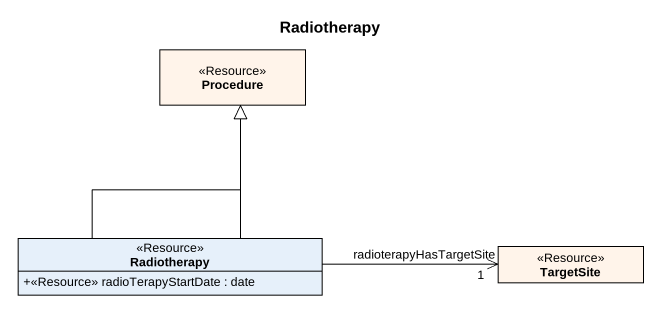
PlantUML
@startuml
title Radiotherapy
hide circle
hide empty members
skinparam classAttributeIconSize 0
class Procedure <<Resource>> #FFF4EA
class Radiotherapy <<Resource>> {
  +<<Resource>> radioTerapyStartDate : date
}
class TargetSite <<Resource>> #FFF4EA
Radiotherapy -up-|> Procedure
Radiotherapy -up-|> Procedure
Radiotherapy -right-> "radioterapyHasTargetSite\n1" TargetSite
@enduml
